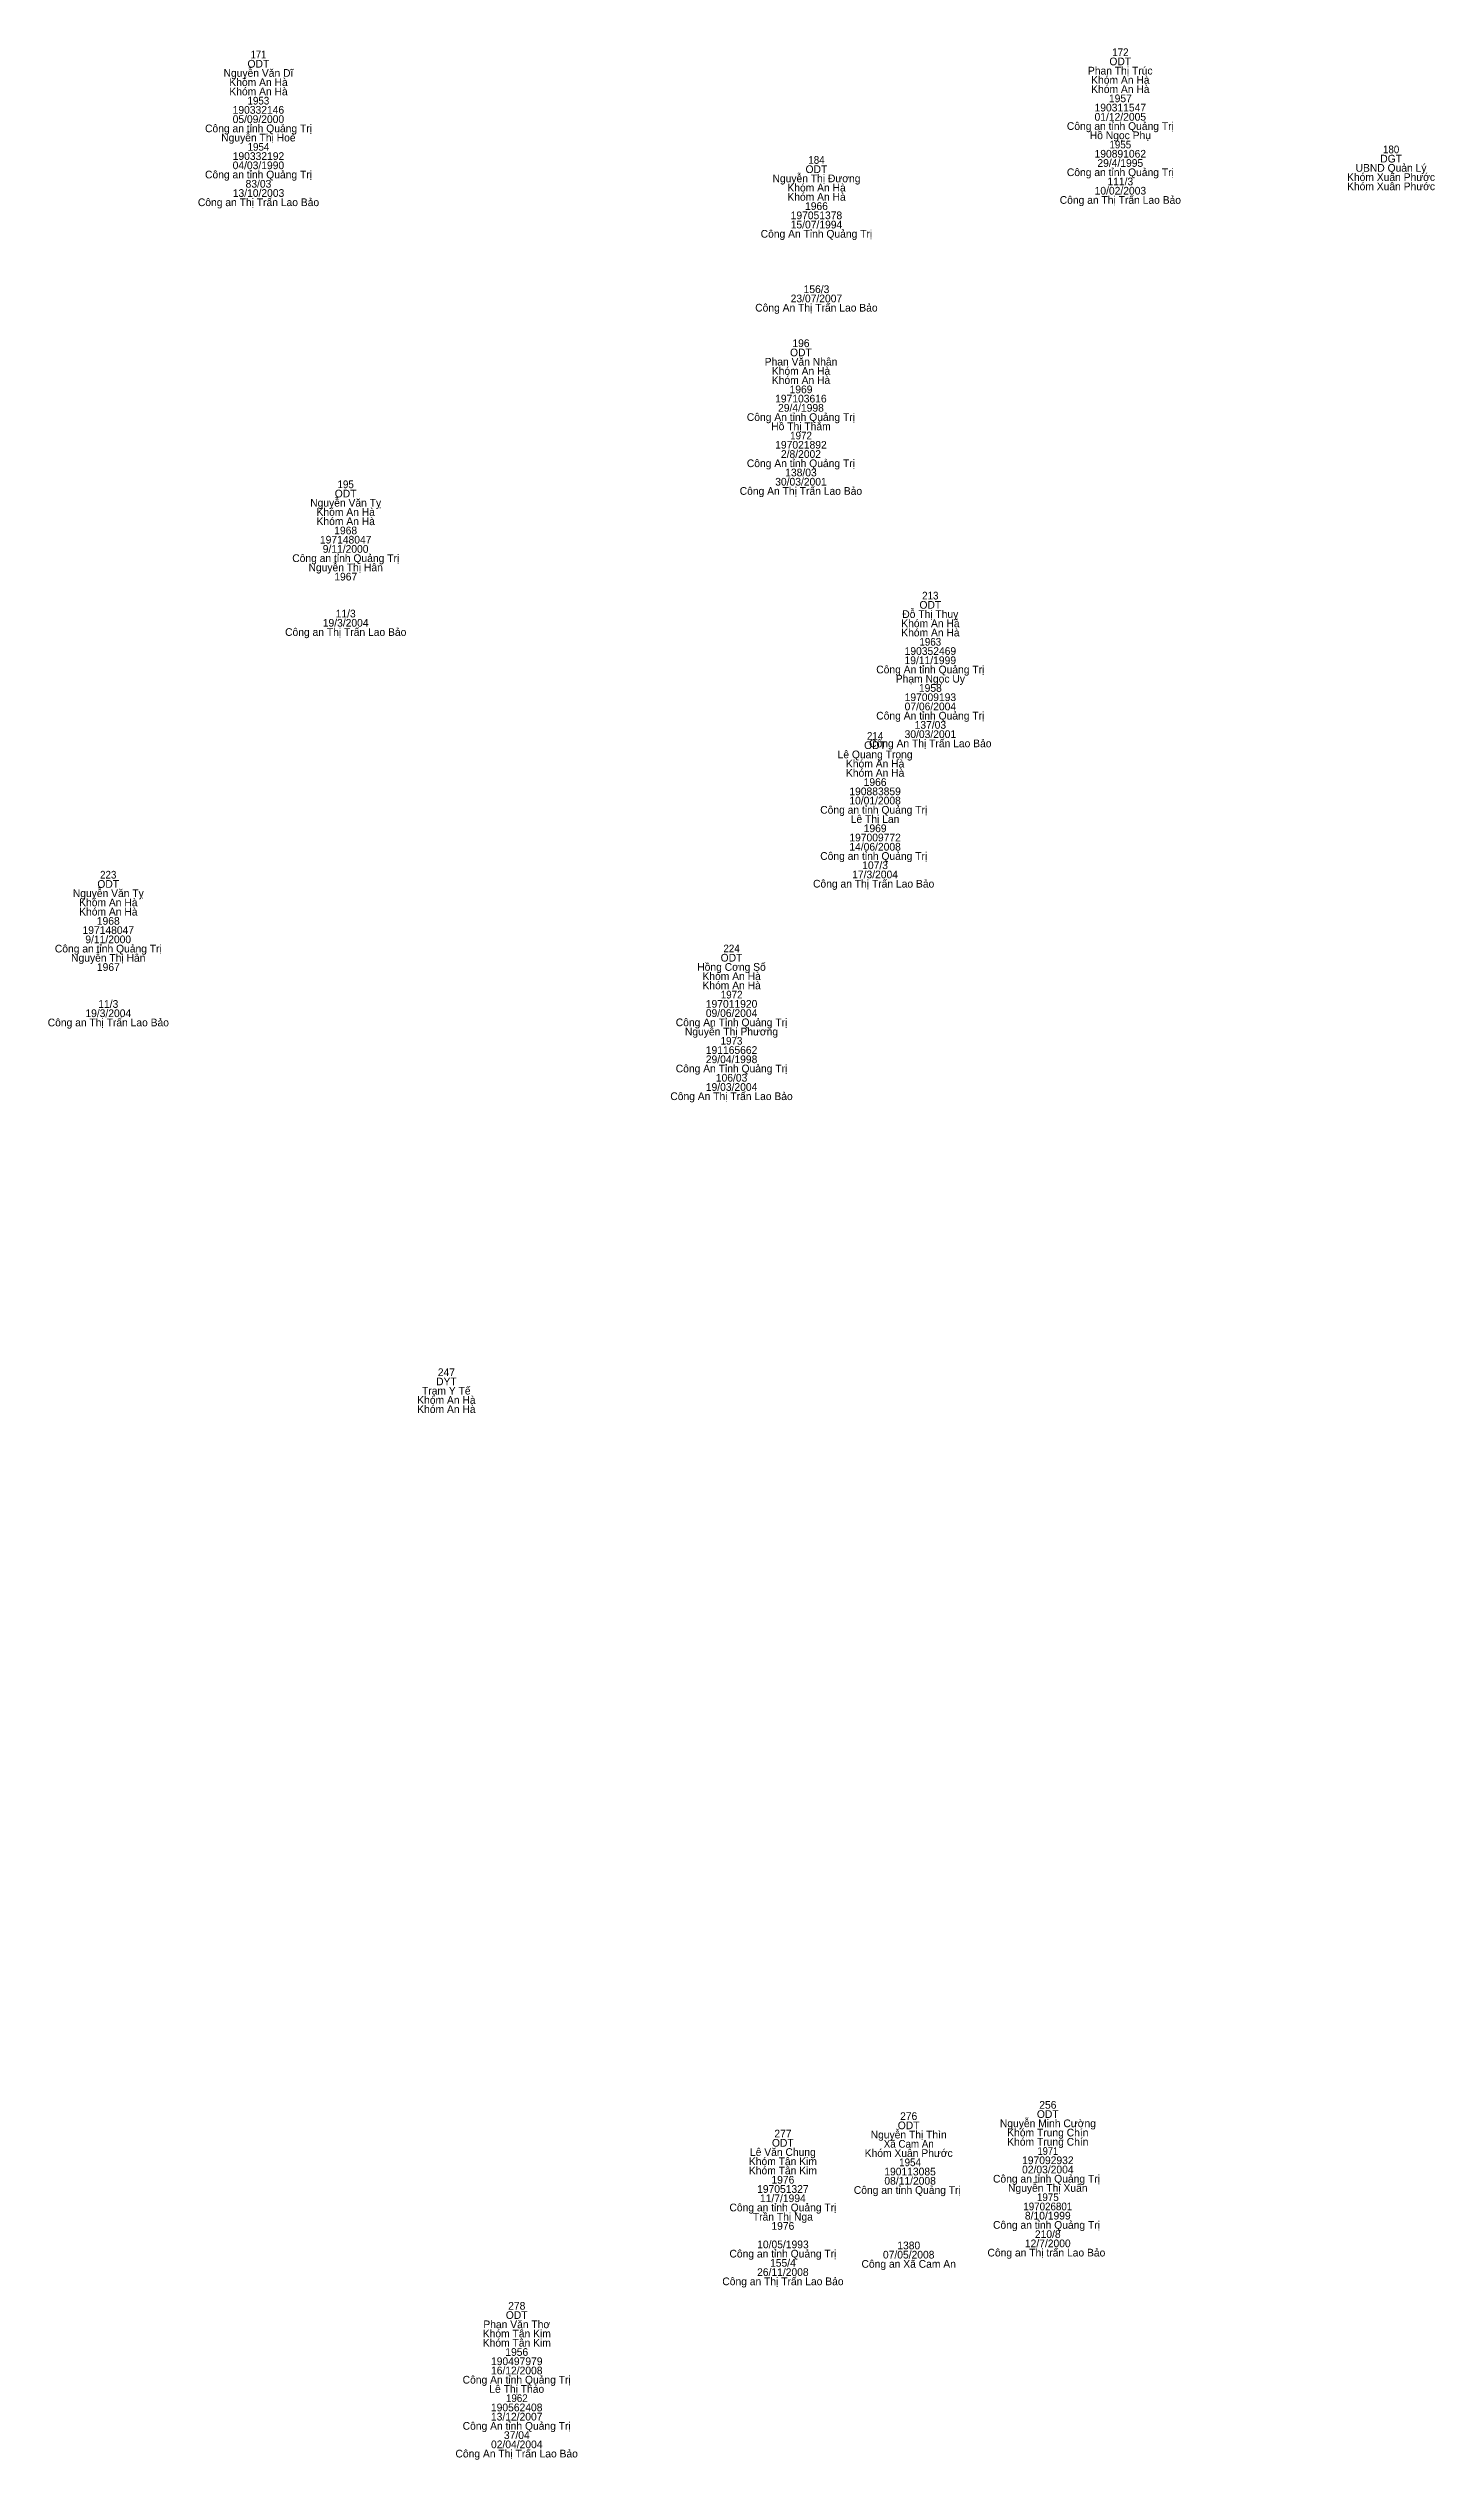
# Model space of a CAD drawing. Header units: metres. Extents: x 536461 to 537503, y 1836996 to 1837501.
# Drawn here: x 537135.6 to 537243.7, y 1837013.5 to 1837201.5 of the extents above; entities that cross this region are included whole.
import ezdxf
from ezdxf.enums import TextEntityAlignment as Align

# ---------------------------------------------------------------- set-up
doc = ezdxf.new("R2010")
doc.units = ezdxf.units.M
doc.header["$LTSCALE"] = 0.24
doc.layers.add('1', color=7, linetype='Continuous')

msp = doc.modelspace()

# ---------------------------------------------------------------- texts
at = {"layer": '1'}
for s, width, p in [('171', 0.9, (537151.97, 1837200.76)), ('172', 0.95, (537219.175, 1837200.94)), ('1953', 0.95, (537151.965, 1837197.16)), ('1954', 0.95, (537151.97, 1837193.56)), ('1955', 0.95, (537219.17, 1837193.74)), ('180', 0.95, (537240.285, 1837193.36)), ('184', 0.95, (537195.48, 1837192.54)), ('1972', 0.95, (537194.275, 1837171.05)), ('195', 0.95, (537158.77, 1837167.25)), ('213', 0.95, (537204.355, 1837158.57)), ('1963', 0.95, (537204.355, 1837154.97)), ('214', 0.95, (537200.05, 1837147.63)), ('223', 0.95, (537140.255, 1837136.81)), ('224', 0.95, (537188.86, 1837131.06)), ('1972', 0.95, (537188.865, 1837127.46)), ('1973', 0.95, (537188.855, 1837123.86)), ('Xã Cam An', 0.95, (537202.675, 1837037.86)), ('1971', 0.9, (537213.52, 1837037.3)), (' 1954', 0.95, (537202.67, 1837036.42)), ('1975', 0.95, (537213.52, 1837033.7)), ('197026801', 0.95, (537213.515, 1837032.98)), ('1962', 0.95, (537172.115, 1837018.03))]:
    msp.add_text(s, height=0.6, dxfattribs=dict(at, width=width)).set_placement(p, align=Align.CENTER)
for s, p in [('Nguyễn Văn Dĩ', (537151.97, 1837199.32)), ('Khóm An Hà', (537151.975, 1837198.6)), ('ODT', (537151.965, 1837200.04)), ('Phan Thị Trúc', (537219.165, 1837199.5)), ('Khóm An Hà', (537219.175, 1837198.78)), ('ODT', (537219.165, 1837200.22)), ('Khóm An Hà', (537151.975, 1837197.88)), ('Khóm An Hà', (537219.175, 1837198.06)), ('190311547', (537219.17, 1837196.62)), ('1957', (537219.175, 1837197.34)), ('Công an tỉnh Quảng Trị', (537151.975, 1837195)), ('05/09/2000', (537151.965, 1837195.72)), ('190332146', (537151.965, 1837196.44)), ('Công an tỉnh Quảng Trị', (537219.175, 1837195.18)), ('01/12/2005', (537219.17, 1837195.9)), ('Nguyễn Thị Hoè', (537151.965, 1837194.28)), ('190332192', (537151.97, 1837192.84)), ('Hồ Ngọc Phụ', (537219.175, 1837194.46)), ('190891062', (537219.17, 1837193.02)), ('Công an tỉnh Quảng Trị', (537151.975, 1837191.4)), ('04/03/1990', (537151.965, 1837192.12)), ('Nguyễn Thị Đương', (537195.48, 1837191.1)), ('ODT', (537195.475, 1837191.82)), ('Công an tỉnh Quảng Trị', (537219.175, 1837191.58)), ('29/4/1995', (537219.17, 1837192.3)), ('Khóm Xuân Phước', (537240.28, 1837191.2)), ('UBND Quản Lý', (537240.28, 1837191.92)), ('DGT', (537240.285, 1837192.64)), ('Công an Thị Trấn Lao Bảo', (537151.975, 1837189.24)), ('13/10/2003', (537151.975, 1837189.96)), ('83/03', (537151.97, 1837190.68)), ('Khóm An Hà', (537195.485, 1837190.38)), ('Khóm An Hà', (537195.485, 1837189.66)), ('Công an Thị Trấn Lao Bảo', (537219.175, 1837189.42)), ('10/02/2003', (537219.175, 1837190.14)), ('111/3', (537219.17, 1837190.86)), ('Khóm Xuân Phước', (537240.28, 1837190.48)), ('197051378', (537195.475, 1837188.22)), ('15/07/1994', (537195.48, 1837187.5)), ('1966', (537195.48, 1837188.94)), ('Công An Tỉnh Quảng Trị', (537195.475, 1837186.78)), ('23/07/2007', (537195.475, 1837181.74)), ('156/3', (537195.48, 1837182.46)), ('Công An Thị Trấn Lao Bảo', (537195.475, 1837181.02)), ('196', (537194.27, 1837178.25)), ('Phan Văn Nhân', (537194.275, 1837176.81)), ('Khóm An Hà', (537194.275, 1837176.09)), ('ODT', (537194.265, 1837177.53)), ('Khóm An Hà', (537194.275, 1837175.37)), ('1969', (537194.275, 1837174.65)), ('Công An tỉnh Quảng Trị', (537194.265, 1837172.49)), ('197103616', (537194.265, 1837173.93)), ('29/4/1998', (537194.27, 1837173.21)), ('Hồ Thị Thắm', (537194.27, 1837171.77)), ('197021892', (537194.27, 1837170.33)), ('Công An tỉnh Quảng Trị', (537194.265, 1837168.89)), ('2/8/2002', (537194.27, 1837169.61)), ('ODT', (537158.765, 1837166.53)), ('Công An Thị Trấn Lao Bảo', (537194.265, 1837166.73)), ('30/03/2001', (537194.27, 1837167.45)), ('138/03', (537194.27, 1837168.17)), ('Nguyễn Văn Tỵ', (537158.77, 1837165.81)), ('Khóm An Hà', (537158.775, 1837165.09)), ('Khóm An Hà', (537158.775, 1837164.37)), ('197148047', (537158.77, 1837162.93)), ('1968', (537158.77, 1837163.65)), ('Công an tỉnh Quảng Trị', (537158.775, 1837161.49)), ('Nguyễn Thị Hân', (537158.77, 1837160.77)), ('9/11/2000', (537158.765, 1837162.21)), ('1967', (537158.775, 1837160.05)), ('11/3', (537158.77, 1837157.17)), ('Đỗ Thị Thuỵ', (537204.355, 1837157.13)), ('ODT', (537204.355, 1837157.85)), ('Công an Thị Trấn Lao Bảo', (537158.775, 1837155.73)), ('19/3/2004', (537158.77, 1837156.45)), ('Khóm An Hà', (537204.365, 1837156.41)), ('Khóm An Hà', (537204.365, 1837155.69)), ('19/11/1999', (537204.355, 1837153.53)), ('190352469', (537204.36, 1837154.25)), ('Công An tỉnh Quảng Trị', (537204.355, 1837152.81)), ('Phạm Ngọc Uy', (537204.36, 1837152.09)), ('07/06/2004', (537204.36, 1837149.93)), ('197009193', (537204.36, 1837150.65)), ('1958', (537204.36, 1837151.37)), ('Công An tỉnh Quảng Trị', (537204.355, 1837149.21)), ('30/03/2001', (537204.36, 1837147.77)), ('137/03', (537204.36, 1837148.49)), ('Lê Quang Trọng', (537200.05, 1837146.19)), ('ODT', (537200.045, 1837146.91)), ('Công An Thị Trấn Lao Bảo', (537204.355, 1837147.05)), ('Khóm An Hà', (537200.055, 1837145.47)), ('Khóm An Hà', (537200.055, 1837144.75)), ('1966', (537200.05, 1837144.03)), ('190883859', (537200.05, 1837143.31)), ('10/01/2008', (537200.05, 1837142.59)), ('Công an tỉnh Quảng Trị ', (537200.055, 1837141.87)), ('Lê Thị Lan', (537200.05, 1837141.15)), ('1969', (537200.055, 1837140.43)), ('Công an tỉnh Quảng Trị ', (537200.055, 1837138.27)), ('197009772', (537200.05, 1837139.71)), ('14/06/2008', (537200.05, 1837138.99)), ('17/3/2004', (537200.05, 1837136.83)), ('107/3', (537200.05, 1837137.55)), ('Nguyễn Văn Tỵ', (537140.26, 1837135.37)), ('Khóm An Hà', (537140.265, 1837134.65)), ('ODT', (537140.255, 1837136.09)), ('Công an Thị Trấn Lao Bảo ', (537200.05, 1837136.11)), ('Khóm An Hà', (537140.265, 1837133.93)), ('1968', (537140.26, 1837133.21)), ('Công an tỉnh Quảng Trị', (537140.265, 1837131.05)), ('197148047', (537140.26, 1837132.49)), ('9/11/2000', (537140.255, 1837131.77)), ('Nguyễn Thị Hân', (537140.26, 1837130.33)), ('1967', (537140.265, 1837129.61)), ('Hoàng Công Soá', (537188.855, 1837129.62)), ('Khóm An Hà', (537188.865, 1837128.9)), ('ODT', (537188.855, 1837130.34)), ('Khóm An Hà', (537188.865, 1837128.18)), ('Công an Thị Trấn Lao Bảo', (537140.265, 1837125.29)), ('19/3/2004', (537140.26, 1837126.01)), ('11/3', (537140.26, 1837126.73)), ('Công An Tỉnh Quảng Trị', (537188.855, 1837125.3)), ('09/06/2004', (537188.86, 1837126.02)), ('197011920', (537188.86, 1837126.74)), ('Nguyễn Thị Phương', (537188.855, 1837124.58)), ('Công An Tỉnh Quảng Trị', (537188.855, 1837121.7)), ('29/04/1998', (537188.86, 1837122.42)), ('191165662', (537188.86, 1837123.14)), ('Công An Thị Trấn Lao Bảo', (537188.855, 1837119.54)), ('19/03/2004', (537188.86, 1837120.26)), ('106/03', (537188.86, 1837120.98)), ('DYT', (537166.625, 1837097.3)), ('247', (537166.625, 1837098.02)), ('Khóm An Hà', (537166.625, 1837095.86)), ('Khóm An Hà', (537166.625, 1837095.14)), ('Trạm Y Tế', (537166.615, 1837096.58)), ('256', (537213.52, 1837040.9)), ('277', (537192.865, 1837038.66)), ('Nguyễn Thị Thìn', (537202.67, 1837038.58)), ('ODT', (537202.665, 1837039.3)), ('276', (537202.67, 1837040.02)), ('Nguyễn Minh Cường', (537213.525, 1837039.46)), ('Khóm Trung Chín', (537213.52, 1837038.74)), ('ODT', (537213.515, 1837040.18)), ('Lê Văn Chung', (537192.86, 1837037.22)), ('ODT', (537192.855, 1837037.94)), ('Khóm Xuân Phước', (537202.67, 1837037.14)), ('Khóm Trung Chín', (537213.52, 1837038.02)), ('Khóm Tân Kim', (537192.865, 1837036.5)), ('Khóm Tân Kim', (537192.865, 1837035.78)), ('1976', (537192.86, 1837035.06)), (' 08/11/2008', (537202.67, 1837034.98)), (' 190113085', (537202.665, 1837035.7)), ('Công an tỉnh Quảng Trị ', (537213.525, 1837035.14)), ('02/03/2004', (537213.52, 1837035.86)), ('197092932', (537213.52, 1837036.58)), ('197051327', (537192.86, 1837034.34)), ('11/7/1994', (537192.86, 1837033.62)), ('Công an tỉnh Quảng Trị ', (537202.675, 1837034.26)), ('Nguyễn Thị Xuân', (537213.515, 1837034.42)), ('Công an tỉnh Quảng Trị', (537192.865, 1837032.9)), ('Trần Thị Nga', (537192.86, 1837032.18)), ('1976', (537192.86, 1837031.46)), ('Công an tỉnh Quảng Trị ', (537213.525, 1837031.54)), ('8/10/1999', (537213.515, 1837032.26)), ('Công an tỉnh Quảng Trị', (537192.865, 1837029.3)), ('10/05/1993', (537192.865, 1837030.02)), ('07/05/2008', (537202.67, 1837029.22)), ('1380', (537202.675, 1837029.94)), ('Công an Thị trấn Lao Bảo ', (537213.52, 1837029.38)), ('12/7/2000', (537213.515, 1837030.1)), ('210/8', (537213.515, 1837030.82)), ('26/11/2008', (537192.86, 1837027.86)), ('155/4', (537192.865, 1837028.58)), ('Công an Xã Cam An', (537202.67, 1837028.5)), ('Công an Thị Trấn Lao Bảo', (537192.865, 1837027.14)), ('Phan Văn Thơ', (537172.11, 1837023.79)), ('ODT', (537172.105, 1837024.51)), ('278', (537172.11, 1837025.23)), ('Khóm Tân Kim', (537172.115, 1837023.07)), ('Khóm Tân Kim', (537172.115, 1837022.35)), ('190497979', (537172.11, 1837020.91)), ('16/12/2008', (537172.11, 1837020.19)), ('1956', (537172.11, 1837021.63)), ('Công An tỉnh Quảng Trị', (537172.105, 1837019.47)), ('Lê Thị Thảo', (537172.11, 1837018.75)), ('190562408', (537172.105, 1837017.31)), ('13/12/2007', (537172.105, 1837016.59)), ('Công An tỉnh Quảng Trị', (537172.105, 1837015.87)), ('02/04/2004', (537172.11, 1837014.43)), ('37/04', (537172.115, 1837015.15)), ('Công An Thị Trấn Lao Bảo', (537172.105, 1837013.71))]:
    msp.add_text(s, height=0.6, dxfattribs=at).set_placement(p, align=Align.CENTER)

doc.saveas('drawing.dxf')
